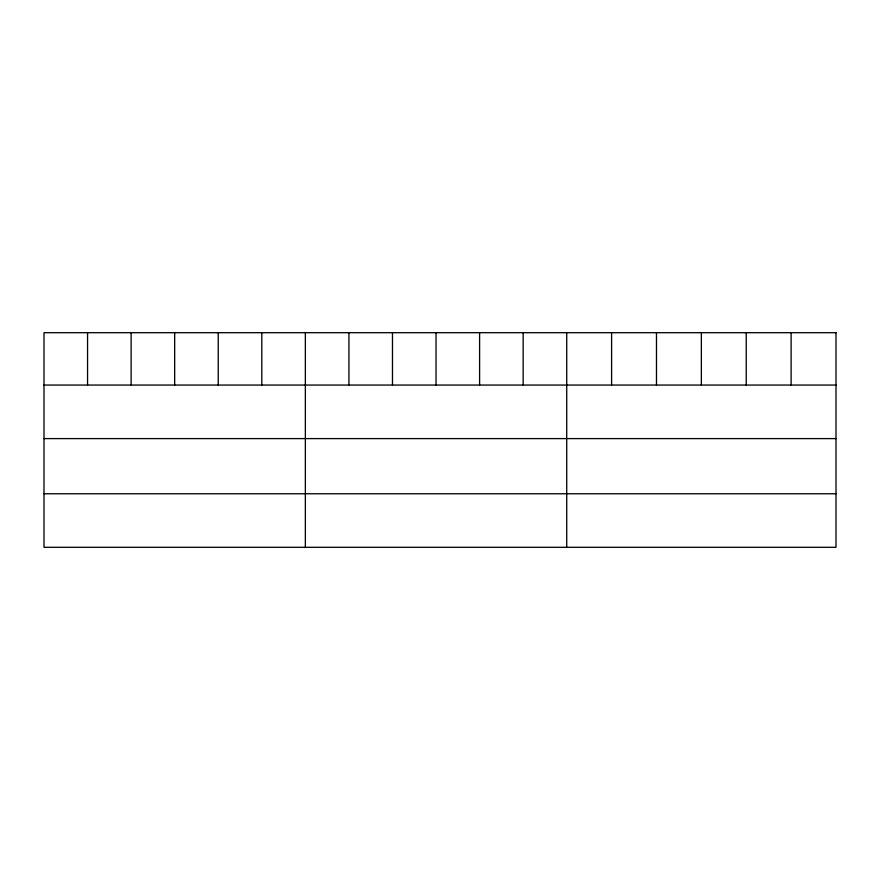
<?xml version="1.0" encoding="UTF-8"?>
<svg xmlns="http://www.w3.org/2000/svg" width="880" height="880" viewBox="0 0 880 880"><rect width="100%" height="100%" fill="white"/><g stroke="black" fill="none" stroke-linecap="round" stroke-linejoin="round"><path stroke-width="1.32" d="M44 385.055L836 385.055M44 438.603L836 438.603M44 493.768L836 493.768M791.12 332.695L791.12 385.055M746.24 332.695L746.24 385.055M701.36 332.695L701.36 385.055M656.48 332.695L656.48 385.055M611.6 332.695L611.6 385.055M566.72 332.695L566.72 547.305M523.16 332.695L523.16 385.055M479.6 332.695L479.6 385.055M436.04 332.695L436.04 385.055M392.48 332.695L392.48 385.055M348.92 332.695L348.92 385.055M305.36 332.695L305.36 547.305M261.8 332.695L261.8 385.055M218.24 332.695L218.24 385.055M174.68 332.695L174.68 385.055M131.12 332.695L131.12 385.055M87.56 332.695L87.56 385.055M836 332.695L44 332.695L44 547.305L836 547.305L836 332.695"/></g></svg>
